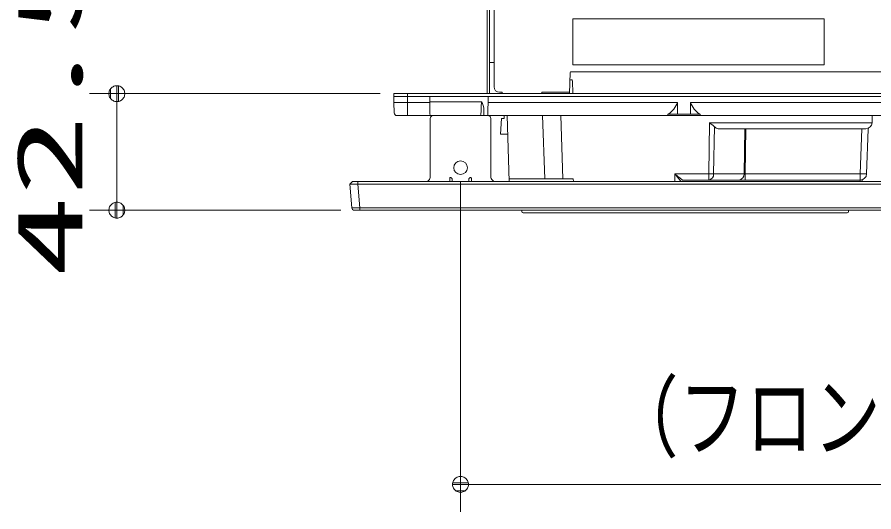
# Model space of a CAD drawing. Units: millimetres on the paper, with parts at other scales. Extents: x -305 to 305, y -152 to 152.
# Drawn here: x -36.22 to -4.97, y 76.22 to 94.26 of the extents above; entities that cross this region are included whole.
import ezdxf
from ezdxf.enums import TextEntityAlignment as Align

# ---------------------------------------------------------------- set-up
doc = ezdxf.new("R2010")
doc.units = ezdxf.units.MM
doc.linetypes.add('LONG_DASHED2', pattern=[13, 12, -1])
doc.layers.add('0-2_0', color=7, linetype='Continuous', lineweight=9)
doc.layers.add('0-3_S3', color=7, linetype='Continuous', lineweight=9)
doc.styles.add('ＭＳ ゴシック', font='')
doc.styles.get('ＭＳ ゴシック').set_extended_font_data('MS Gothic')

# ---------------------------------------------------------------- blocks, each defined once
blk = doc.blocks.new('_DOTSMALL')
at = {"layer": '0-2_0'}
for p, q in [((0.0746, 0.1), (-0.0746, 0.1)), ((0.1223, -0.0248), (-0.1223, -0.0248))]:
    blk.add_line(p, q, dxfattribs=at)
for points in [[(0.125, 0), (0.124, 0.0157), (0.1211, 0.0311), (0.1162, 0.046), (0.1095, 0.0602), (0.1011, 0.0735), (0.0911, 0.0856), (0.0797, 0.0963), (0.067, 0.1055), (0.0532, 0.1131), (0.0386, 0.1189), (0.0234, 0.1228), (0.0078, 0.1248), (-0.0078, 0.1248), (-0.0234, 0.1228), (-0.0386, 0.1189), (-0.0532, 0.1131), (-0.067, 0.1055), (-0.0797, 0.0963), (-0.0911, 0.0856), (-0.1011, 0.0735), (-0.1095, 0.0602), (-0.1162, 0.046), (-0.1211, 0.0311), (-0.124, 0.0157), (-0.125, 0), (0, 0)], [(-0.125, 0), (-0.124, -0.0157), (-0.1211, -0.0311), (-0.1162, -0.046), (-0.1095, -0.0602), (-0.1011, -0.0735), (-0.0911, -0.0856), (-0.0797, -0.0963), (-0.067, -0.1055), (-0.0532, -0.1131), (-0.0386, -0.1189), (-0.0234, -0.1228), (-0.0078, -0.1248), (0.0078, -0.1248), (0.0234, -0.1228), (0.0386, -0.1189), (0.0532, -0.1131), (0.067, -0.1055), (0.0797, -0.0963), (0.0911, -0.0856), (0.1011, -0.0735), (0.1095, -0.0602), (0.1162, -0.046), (0.1211, -0.0311), (0.124, -0.0157), (0.125, 0), (0, 0)]]:
    blk.add_lwpolyline(points, close=True, dxfattribs=at)

msp = doc.modelspace()

# ---------------------------------------------------------------- linework, layer by layer
at = {"layer": '0-3_S3'}
for p, q in [((-18.822, 91.718), (-18.822, 104.248)), ((-19.073, 91.468), (-19.073, 96.498)), ((-18.822, 92.608), (-18.982, 92.608)), ((-16.046, 92.239), (-16.072, 91.468)), ((-16.016, 92.268), (16.371, 92.268)), ((-16.026, 91.968), (-15.989, 91.968)), ((-15.959, 91.939), (-15.942, 91.468)), ((-22.979, 91.468), (-33.582, 91.468)), ((-32.582, 87.218), (-32.582, 91.468)), ((-22.482, 91.368), (23.749, 91.368)), ((-21.975, 91.468), (-21.975, 90.668)), ((-21.16, 91.368), (-21.16, 90.727)), ((-19.043, 90.668), (-19.031, 91.368)), ((-18.622, 91.518), (-18.522, 91.518)), ((-18.522, 91.518), (-18.522, 91.468)), ((-17.082, 91.518), (-16.071, 91.518)), ((-17.082, 91.468), (-17.082, 91.518)), ((-22.461, 90.765), (-22.475, 91.151)), ((-22.475, 91.151), (-21.16, 91.151)), ((-21.16, 91.172), (-19.283, 91.172)), ((19.597, 90.668), (-22.361, 90.668)), ((-21.149, 90.672), (-21.143, 90.668)), ((-19.191, 90.879), (-19.195, 90.668)), ((-18.458, 90.568), (-18.453, 90.668)), ((-18.264, 88.268), (-18.348, 90.668)), ((-17.051, 90.668), (-16.971, 88.367)), ((-16.391, 90.668), (-16.311, 88.367)), ((-12.469, 90.717), (-11.318, 90.717)), ((-5.022, 90.668), (-5.031, 90.41)), ((-21.15, 88.413), (-21.149, 90.568)), ((-18.936, 88.413), (-18.937, 90.568)), ((-18.554, 90.568), (-18.584, 89.99)), ((-18.554, 90.568), (-18.458, 90.568)), ((-10.784, 90.267), (-10.812, 88.54)), ((-5.261, 90.188), (-10.605, 90.188)), ((-9.7, 88.54), (-9.673, 90.188)), ((-9.635, 90.188), (-9.662, 88.54)), ((-5.461, 88.54), (-5.403, 90.188)), ((-5.174, 90.176), (-5.231, 88.54)), ((-18.584, 89.988), (-18.324, 89.988)), ((-12.231, 88.268), (-12.221, 88.54)), ((-12.221, 88.54), (-5.231, 88.54)), ((-10.988, 88.54), (-10.988, 88.318)), ((-9.662, 88.318), (-9.662, 88.54)), ((-5.461, 88.268), (-5.461, 88.54)), ((-23.989, 88.268), (-24.088, 88.173)), ((-24.088, 88.168), (-24.088, 88.173)), ((25.352, 88.173), (-24.088, 88.173)), ((-24.013, 87.31), (-24.088, 88.168)), ((-23.989, 88.268), (25.254, 88.268)), ((-23.789, 88.173), (-23.714, 87.31)), ((-23.788, 88.268), (-23.788, 88.173)), ((-21.18, 88.342), (-21.254, 88.268)), ((-20.439, 88.268), (-20.437, 88.383)), ((-20.349, 88.373), (-20.348, 88.268)), ((-20.045, 88.268), (-20.045, 76.219)), ((-19.739, 88.268), (-19.737, 88.371)), ((-19.65, 88.383), (-19.648, 88.268)), ((-18.833, 88.268), (-18.907, 88.342)), ((-18.267, 88.367), (-15.931, 88.367)), ((-15.931, 88.367), (-15.927, 88.268)), ((-11.951, 88.318), (-5.456, 88.318)), ((-5.398, 88.294), (-5.399, 88.268)), ((-24.413, 87.218), (-33.582, 87.218)), ((-24.013, 87.31), (25.277, 87.31)), ((25.177, 87.218), (-23.913, 87.218)), ((-23.714, 87.218), (-23.714, 87.31)), ((-17.81, 87.167), (-17.812, 87.218)), ((-5.886, 87.218), (-5.887, 87.167)), ((-5.937, 87.118), (-17.76, 87.118)), ((20.755, 77.219), (-20.045, 77.219))]:
    msp.add_line(p, q, dxfattribs=at)
at = {"layer": '0-3_S3', "linetype": 'LONG_DASHED2'}
for p, q in [((-15.943, 94.198), (-15.943, 92.518)), ((-15.943, 94.198), (-6.783, 94.198)), ((-6.783, 92.518), (-6.783, 94.198)), ((-15.943, 92.518), (-6.783, 92.518))]:
    msp.add_line(p, q, dxfattribs=at)
at = {"layer": '0-3_S3'}
for points in [[(-18.982, 91.468), (-18.982, 108.358), (-18.929, 108.358)], [(-22.475, 91.151), (-22.482, 91.368), (-22.479, 91.468)], [(-22.479, 91.468), (23.746, 91.468), (23.749, 91.368)], [(-19.035, 91.151), (-12.131, 91.151), (-12.128, 90.717)], [(-11.658, 90.717), (-11.655, 91.151), (12.869, 91.151)], [(-12.504, 90.668), (-12.504, 90.668), (-12.505, 90.668), (-12.505, 90.668), (-12.505, 90.669), (-12.505, 90.669), (-12.506, 90.669), (-12.506, 90.669), (-12.506, 90.669), (-12.506, 90.67), (-12.506, 90.67), (-12.506, 90.67), (-12.507, 90.671), (-12.507, 90.671), (-12.507, 90.671), (-12.507, 90.671), (-12.507, 90.672), (-12.507, 90.672), (-12.507, 90.672), (-12.507, 90.673), (-12.506, 90.673), (-12.506, 90.673), (-12.506, 90.674), (-12.506, 90.674), (-12.506, 90.674), (-12.506, 90.675), (-12.506, 90.675), (-12.506, 90.675), (-12.506, 90.675), (-12.506, 90.676), (-12.506, 90.676), (-12.506, 90.676), (-12.505, 90.677), (-12.505, 90.677), (-12.505, 90.677), (-12.505, 90.677), (-12.505, 90.678), (-12.505, 90.678), (-12.505, 90.678), (-12.504, 90.678)], [(-12.504, 90.678), (-12.504, 90.679), (-12.504, 90.679), (-12.504, 90.679), (-12.504, 90.68), (-12.504, 90.68), (-12.504, 90.68), (-12.503, 90.68), (-12.503, 90.681), (-12.503, 90.681), (-12.503, 90.681), (-12.503, 90.681), (-12.503, 90.682), (-12.502, 90.682), (-12.502, 90.682), (-12.502, 90.682), (-12.502, 90.683), (-12.502, 90.683), (-12.502, 90.683), (-12.501, 90.683), (-12.501, 90.684), (-12.501, 90.684), (-12.501, 90.684), (-12.501, 90.684), (-12.5, 90.685), (-12.5, 90.685), (-12.5, 90.685), (-12.5, 90.685), (-12.5, 90.686), (-12.5, 90.686), (-12.499, 90.686), (-12.499, 90.686), (-12.499, 90.687), (-12.499, 90.687), (-12.499, 90.687), (-12.498, 90.687), (-12.498, 90.688), (-12.498, 90.688), (-12.498, 90.688), (-12.498, 90.688)], [(-12.498, 90.688), (-12.497, 90.688), (-12.497, 90.689), (-12.497, 90.689), (-12.497, 90.689), (-12.497, 90.689), (-12.496, 90.69), (-12.496, 90.69), (-12.496, 90.69), (-12.496, 90.69), (-12.496, 90.691), (-12.495, 90.691), (-12.495, 90.691), (-12.495, 90.691), (-12.495, 90.691), (-12.495, 90.692), (-12.494, 90.692), (-12.494, 90.692), (-12.494, 90.692), (-12.494, 90.693), (-12.494, 90.693), (-12.493, 90.693), (-12.493, 90.693), (-12.493, 90.693), (-12.493, 90.694), (-12.492, 90.694), (-12.492, 90.694), (-12.492, 90.694), (-12.492, 90.695), (-12.492, 90.695), (-12.491, 90.695), (-12.491, 90.695), (-12.491, 90.695), (-12.491, 90.696), (-12.491, 90.696), (-12.49, 90.696), (-12.49, 90.696), (-12.49, 90.697), (-12.49, 90.697), (-12.489, 90.697)], [(-12.489, 90.697), (-12.489, 90.697), (-12.489, 90.697), (-12.489, 90.698), (-12.489, 90.698), (-12.488, 90.698), (-12.488, 90.698), (-12.488, 90.699), (-12.488, 90.699), (-12.487, 90.699), (-12.487, 90.699), (-12.487, 90.699), (-12.487, 90.7), (-12.487, 90.7), (-12.486, 90.7), (-12.486, 90.7), (-12.486, 90.7), (-12.486, 90.701), (-12.485, 90.701), (-12.485, 90.701), (-12.485, 90.701), (-12.485, 90.702), (-12.485, 90.702), (-12.484, 90.702), (-12.484, 90.702), (-12.484, 90.702), (-12.484, 90.703), (-12.483, 90.703), (-12.483, 90.703), (-12.483, 90.703), (-12.483, 90.703), (-12.483, 90.704), (-12.482, 90.704), (-12.482, 90.704), (-12.482, 90.704), (-12.482, 90.704), (-12.481, 90.705), (-12.481, 90.705), (-12.481, 90.705), (-12.481, 90.705)], [(-12.481, 90.705), (-12.481, 90.706), (-12.48, 90.706), (-12.48, 90.706), (-12.48, 90.706), (-12.48, 90.706), (-12.479, 90.707), (-12.479, 90.707), (-12.479, 90.707), (-12.479, 90.707), (-12.479, 90.707), (-12.478, 90.708), (-12.478, 90.708), (-12.478, 90.708), (-12.478, 90.708), (-12.477, 90.708), (-12.477, 90.709), (-12.477, 90.709), (-12.477, 90.709), (-12.477, 90.709), (-12.476, 90.71), (-12.476, 90.71), (-12.476, 90.71), (-12.476, 90.71), (-12.475, 90.71), (-12.475, 90.711), (-12.475, 90.711), (-12.475, 90.711), (-12.475, 90.711), (-12.474, 90.711), (-12.474, 90.712), (-12.474, 90.712), (-12.474, 90.712), (-12.473, 90.712), (-12.473, 90.712), (-12.473, 90.713), (-12.473, 90.713), (-12.472, 90.713), (-12.472, 90.713), (-12.472, 90.713)], [(-12.472, 90.713), (-12.472, 90.714), (-12.472, 90.714), (-12.471, 90.714), (-12.471, 90.714), (-12.471, 90.715), (-12.471, 90.715), (-12.47, 90.715), (-12.47, 90.715), (-12.47, 90.715), (-12.47, 90.716), (-12.47, 90.716), (-12.469, 90.716), (-12.469, 90.716), (-12.469, 90.716), (-12.469, 90.717), (-12.469, 90.717)], [(-12.147, 90.668), (-12.147, 90.668), (-12.147, 90.668), (-12.147, 90.668), (-12.147, 90.668), (-12.147, 90.668), (-12.148, 90.668), (-12.148, 90.668), (-12.148, 90.668), (-12.148, 90.668), (-12.148, 90.668), (-12.148, 90.668), (-12.148, 90.668), (-12.148, 90.668), (-12.149, 90.668), (-12.149, 90.668)], [(-12.142, 90.668), (-12.142, 90.668), (-12.142, 90.668), (-12.143, 90.668), (-12.143, 90.668), (-12.143, 90.668), (-12.143, 90.668), (-12.143, 90.668), (-12.143, 90.668), (-12.143, 90.668), (-12.143, 90.668), (-12.143, 90.668), (-12.144, 90.668), (-12.144, 90.668), (-12.144, 90.668), (-12.144, 90.668), (-12.144, 90.668), (-12.144, 90.668), (-12.144, 90.668), (-12.144, 90.668), (-12.145, 90.668), (-12.145, 90.668), (-12.145, 90.668), (-12.145, 90.668), (-12.145, 90.668), (-12.145, 90.668), (-12.145, 90.668), (-12.145, 90.668), (-12.146, 90.668), (-12.146, 90.668), (-12.146, 90.668), (-12.146, 90.668), (-12.146, 90.668), (-12.146, 90.668), (-12.146, 90.668), (-12.146, 90.668), (-12.146, 90.668), (-12.147, 90.668), (-12.147, 90.668), (-12.147, 90.668)], [(-12.137, 90.668), (-12.138, 90.668), (-12.138, 90.668), (-12.138, 90.668), (-12.138, 90.668), (-12.138, 90.668), (-12.138, 90.668), (-12.138, 90.668), (-12.138, 90.668), (-12.139, 90.668), (-12.139, 90.668), (-12.139, 90.668), (-12.139, 90.668), (-12.139, 90.668), (-12.139, 90.668), (-12.139, 90.668), (-12.139, 90.668), (-12.14, 90.668), (-12.14, 90.668), (-12.14, 90.668), (-12.14, 90.668), (-12.14, 90.668), (-12.14, 90.668), (-12.14, 90.668), (-12.14, 90.668), (-12.14, 90.668), (-12.141, 90.668), (-12.141, 90.668), (-12.141, 90.668), (-12.141, 90.668), (-12.141, 90.668), (-12.141, 90.668), (-12.141, 90.668), (-12.141, 90.668), (-12.142, 90.668), (-12.142, 90.668), (-12.142, 90.668), (-12.142, 90.668), (-12.142, 90.668), (-12.142, 90.668)], [(-12.133, 90.668), (-12.133, 90.668), (-12.133, 90.668), (-12.133, 90.668), (-12.133, 90.668), (-12.133, 90.668), (-12.134, 90.668), (-12.134, 90.668), (-12.134, 90.668), (-12.134, 90.668), (-12.134, 90.668), (-12.134, 90.668), (-12.134, 90.668), (-12.134, 90.668), (-12.135, 90.668), (-12.135, 90.668), (-12.135, 90.668), (-12.135, 90.668), (-12.135, 90.668), (-12.135, 90.668), (-12.135, 90.668), (-12.135, 90.668), (-12.135, 90.668), (-12.136, 90.668), (-12.136, 90.668), (-12.136, 90.668), (-12.136, 90.668), (-12.136, 90.668), (-12.136, 90.668), (-12.136, 90.668), (-12.136, 90.668), (-12.137, 90.668), (-12.137, 90.668), (-12.137, 90.668), (-12.137, 90.668), (-12.137, 90.668), (-12.137, 90.668), (-12.137, 90.668), (-12.137, 90.668), (-12.137, 90.668)], [(-12.128, 90.668), (-12.128, 90.668), (-12.128, 90.668), (-12.129, 90.668), (-12.129, 90.668), (-12.129, 90.668), (-12.129, 90.668), (-12.129, 90.668), (-12.129, 90.668), (-12.129, 90.668), (-12.129, 90.668), (-12.129, 90.668), (-12.13, 90.668), (-12.13, 90.668), (-12.13, 90.668), (-12.13, 90.668), (-12.13, 90.668), (-12.13, 90.668), (-12.13, 90.668), (-12.13, 90.668), (-12.131, 90.668), (-12.131, 90.668), (-12.131, 90.668), (-12.131, 90.668), (-12.131, 90.668), (-12.131, 90.668), (-12.131, 90.668), (-12.131, 90.668), (-12.132, 90.668), (-12.132, 90.668), (-12.132, 90.668), (-12.132, 90.668), (-12.132, 90.668), (-12.132, 90.668), (-12.132, 90.668), (-12.132, 90.668), (-12.132, 90.668), (-12.133, 90.668), (-12.133, 90.668), (-12.133, 90.668)], [(-11.656, 90.668), (-11.657, 90.668), (-11.657, 90.668), (-11.657, 90.668), (-11.657, 90.668), (-11.657, 90.668), (-11.657, 90.668), (-11.657, 90.668), (-11.657, 90.668), (-11.658, 90.668), (-11.658, 90.668), (-11.658, 90.668), (-11.658, 90.668), (-11.658, 90.668), (-11.658, 90.668)], [(-11.652, 90.668), (-11.652, 90.668), (-11.652, 90.668), (-11.652, 90.668), (-11.652, 90.668), (-11.652, 90.668), (-11.653, 90.668), (-11.653, 90.668), (-11.653, 90.668), (-11.653, 90.668), (-11.653, 90.668), (-11.653, 90.668), (-11.653, 90.668), (-11.653, 90.668), (-11.653, 90.668), (-11.654, 90.668), (-11.654, 90.668), (-11.654, 90.668), (-11.654, 90.668), (-11.654, 90.668), (-11.654, 90.668), (-11.654, 90.668), (-11.654, 90.668), (-11.655, 90.668), (-11.655, 90.668), (-11.655, 90.668), (-11.655, 90.668), (-11.655, 90.668), (-11.655, 90.668), (-11.655, 90.668), (-11.655, 90.668), (-11.656, 90.668), (-11.656, 90.668), (-11.656, 90.668), (-11.656, 90.668), (-11.656, 90.668), (-11.656, 90.668), (-11.656, 90.668), (-11.656, 90.668), (-11.656, 90.668)], [(-11.647, 90.668), (-11.647, 90.668), (-11.647, 90.668), (-11.647, 90.668), (-11.648, 90.668), (-11.648, 90.668), (-11.648, 90.668), (-11.648, 90.668), (-11.648, 90.668), (-11.648, 90.668), (-11.648, 90.668), (-11.648, 90.668), (-11.649, 90.668), (-11.649, 90.668), (-11.649, 90.668), (-11.649, 90.668), (-11.649, 90.668), (-11.649, 90.668), (-11.649, 90.668), (-11.649, 90.668), (-11.65, 90.668), (-11.65, 90.668), (-11.65, 90.668), (-11.65, 90.668), (-11.65, 90.668), (-11.65, 90.668), (-11.65, 90.668), (-11.65, 90.668), (-11.65, 90.668), (-11.651, 90.668), (-11.651, 90.668), (-11.651, 90.668), (-11.651, 90.668), (-11.651, 90.668), (-11.651, 90.668), (-11.651, 90.668), (-11.651, 90.668), (-11.652, 90.668), (-11.652, 90.668), (-11.652, 90.668)], [(-11.642, 90.668), (-11.643, 90.668), (-11.643, 90.668), (-11.643, 90.668), (-11.643, 90.668), (-11.643, 90.668), (-11.643, 90.668), (-11.643, 90.668), (-11.643, 90.668), (-11.644, 90.668), (-11.644, 90.668), (-11.644, 90.668), (-11.644, 90.668), (-11.644, 90.668), (-11.644, 90.668), (-11.644, 90.668), (-11.644, 90.668), (-11.644, 90.668), (-11.645, 90.668), (-11.645, 90.668), (-11.645, 90.668), (-11.645, 90.668), (-11.645, 90.668), (-11.645, 90.668), (-11.645, 90.668), (-11.645, 90.668), (-11.646, 90.668), (-11.646, 90.668), (-11.646, 90.668), (-11.646, 90.668), (-11.646, 90.668), (-11.646, 90.668), (-11.646, 90.668), (-11.646, 90.668), (-11.647, 90.668), (-11.647, 90.668), (-11.647, 90.668), (-11.647, 90.668), (-11.647, 90.668), (-11.647, 90.668)], [(-11.638, 90.668), (-11.638, 90.668), (-11.638, 90.668), (-11.638, 90.668), (-11.638, 90.668), (-11.638, 90.668), (-11.639, 90.668), (-11.639, 90.668), (-11.639, 90.668), (-11.639, 90.668), (-11.639, 90.668), (-11.639, 90.668), (-11.639, 90.668), (-11.639, 90.668), (-11.639, 90.668), (-11.64, 90.668), (-11.64, 90.668), (-11.64, 90.668), (-11.64, 90.668), (-11.64, 90.668), (-11.64, 90.668), (-11.64, 90.668), (-11.64, 90.668), (-11.641, 90.668), (-11.641, 90.668), (-11.641, 90.668), (-11.641, 90.668), (-11.641, 90.668), (-11.641, 90.668), (-11.641, 90.668), (-11.641, 90.668), (-11.642, 90.668), (-11.642, 90.668), (-11.642, 90.668), (-11.642, 90.668), (-11.642, 90.668), (-11.642, 90.668), (-11.642, 90.668), (-11.642, 90.668), (-11.642, 90.668)], [(-11.318, 90.717), (-11.317, 90.716), (-11.317, 90.716), (-11.317, 90.716), (-11.317, 90.716), (-11.316, 90.716), (-11.316, 90.715), (-11.316, 90.715), (-11.316, 90.715), (-11.316, 90.715), (-11.315, 90.714), (-11.315, 90.714), (-11.315, 90.714), (-11.315, 90.714), (-11.314, 90.714), (-11.314, 90.713), (-11.314, 90.713), (-11.314, 90.713), (-11.314, 90.713), (-11.313, 90.713), (-11.313, 90.712), (-11.313, 90.712), (-11.313, 90.712), (-11.312, 90.712), (-11.312, 90.712), (-11.312, 90.711), (-11.312, 90.711), (-11.312, 90.711), (-11.311, 90.711), (-11.311, 90.711), (-11.311, 90.71), (-11.311, 90.71), (-11.31, 90.71), (-11.31, 90.71), (-11.31, 90.709), (-11.31, 90.709), (-11.309, 90.709), (-11.309, 90.709), (-11.309, 90.709), (-11.309, 90.708)], [(-11.309, 90.708), (-11.309, 90.708), (-11.308, 90.708), (-11.308, 90.708), (-11.308, 90.708), (-11.308, 90.707), (-11.307, 90.707), (-11.307, 90.707), (-11.307, 90.707), (-11.307, 90.707), (-11.307, 90.706), (-11.306, 90.706), (-11.306, 90.706), (-11.306, 90.706), (-11.306, 90.706), (-11.305, 90.705), (-11.305, 90.705), (-11.305, 90.705), (-11.305, 90.705), (-11.305, 90.704), (-11.304, 90.704), (-11.304, 90.704), (-11.304, 90.704), (-11.304, 90.704), (-11.303, 90.703), (-11.303, 90.703), (-11.303, 90.703), (-11.303, 90.703), (-11.303, 90.703), (-11.302, 90.702), (-11.302, 90.702), (-11.302, 90.702), (-11.302, 90.702), (-11.301, 90.701), (-11.301, 90.701), (-11.301, 90.701), (-11.301, 90.701), (-11.301, 90.701), (-11.3, 90.7), (-11.3, 90.7)], [(-11.3, 90.7), (-11.3, 90.7), (-11.3, 90.7), (-11.299, 90.7), (-11.299, 90.699), (-11.299, 90.699), (-11.299, 90.699), (-11.299, 90.699), (-11.298, 90.698), (-11.298, 90.698), (-11.298, 90.698), (-11.298, 90.698), (-11.297, 90.698), (-11.297, 90.697), (-11.297, 90.697), (-11.297, 90.697), (-11.297, 90.697), (-11.296, 90.697), (-11.296, 90.696), (-11.296, 90.696), (-11.296, 90.696), (-11.296, 90.696), (-11.295, 90.695), (-11.295, 90.695), (-11.295, 90.695), (-11.295, 90.695), (-11.294, 90.695), (-11.294, 90.694), (-11.294, 90.694), (-11.294, 90.694), (-11.294, 90.694), (-11.293, 90.693), (-11.293, 90.693), (-11.293, 90.693), (-11.293, 90.693), (-11.293, 90.693), (-11.292, 90.692), (-11.292, 90.692), (-11.292, 90.692), (-11.292, 90.692)], [(-11.292, 90.692), (-11.292, 90.691), (-11.291, 90.691), (-11.291, 90.691), (-11.291, 90.691), (-11.291, 90.691), (-11.29, 90.69), (-11.29, 90.69), (-11.29, 90.69), (-11.29, 90.69), (-11.29, 90.689), (-11.289, 90.689), (-11.289, 90.689), (-11.289, 90.689), (-11.289, 90.688), (-11.289, 90.688), (-11.288, 90.688), (-11.288, 90.688), (-11.288, 90.688), (-11.288, 90.687), (-11.288, 90.687), (-11.287, 90.687), (-11.287, 90.687), (-11.287, 90.686), (-11.287, 90.686), (-11.287, 90.686), (-11.287, 90.686), (-11.286, 90.685), (-11.286, 90.685), (-11.286, 90.685), (-11.286, 90.685), (-11.286, 90.684), (-11.285, 90.684), (-11.285, 90.684), (-11.285, 90.684), (-11.285, 90.683), (-11.285, 90.683), (-11.285, 90.683), (-11.284, 90.683), (-11.284, 90.682)], [(-11.284, 90.682), (-11.284, 90.682), (-11.284, 90.682), (-11.284, 90.682), (-11.284, 90.681), (-11.283, 90.681), (-11.283, 90.681), (-11.283, 90.681), (-11.283, 90.68), (-11.283, 90.68), (-11.283, 90.68), (-11.282, 90.68), (-11.282, 90.679), (-11.282, 90.679), (-11.282, 90.679), (-11.282, 90.678), (-11.282, 90.678), (-11.282, 90.678), (-11.281, 90.678), (-11.281, 90.677), (-11.281, 90.677), (-11.281, 90.677), (-11.281, 90.677), (-11.281, 90.676), (-11.281, 90.676), (-11.281, 90.676), (-11.28, 90.675), (-11.28, 90.675), (-11.28, 90.675), (-11.28, 90.675), (-11.28, 90.674), (-11.28, 90.674), (-11.28, 90.674), (-11.28, 90.673), (-11.28, 90.673), (-11.28, 90.673), (-11.28, 90.672), (-11.28, 90.672), (-11.28, 90.672), (-11.28, 90.671)], [(-11.28, 90.671), (-11.28, 90.671), (-11.28, 90.671), (-11.28, 90.671), (-11.28, 90.67), (-11.28, 90.67), (-11.28, 90.67), (-11.28, 90.669), (-11.28, 90.669), (-11.281, 90.669), (-11.281, 90.669), (-11.281, 90.669), (-11.281, 90.668), (-11.282, 90.668), (-11.282, 90.668), (-11.282, 90.668), (-11.282, 90.668)], [(-10.988, 88.54), (-10.958, 90.41), (-5.031, 90.41)]]:
    msp.add_lwpolyline(points, dxfattribs=at)
msp.add_circle((-20.043, 88.769), 0.25, dxfattribs=at)
for centre, radius, start, end in [((-16.016, 92.238), 0.03, 90, 178), ((-16.026, 91.938), 0.03, 90, 178), ((-15.989, 91.938), 0.03, 2, 90), ((-18.622, 91.718), 0.2, 180.0005, 269.9995), ((-18.622, 91.718), 0.2, 180.0002, 269.9998), ((-19.691, 90.885), 0.5, 359.2909, 34.9783), ((-12.977, 91.46), 0.9, 304.3991, 339.9343), ((-10.81, 91.46), 0.9, 200.0657, 235.6411), ((-22.361, 90.768), 0.1, 182, 270), ((-5.261, 90.418), 0.23, 270, 358), ((-5.124, 90.174), 0.05, 119.2805, 178), ((-11.018, 88.523), 0.206, 278.2346, 4.918), ((-9.906, 88.523), 0.206, 278.2346, 4.918), ((-5.461, 88.548), 0.23, 270, 358), ((-20.407, 88.383), 0.03, 46.6776, 179), ((-20.043, 88.768), 0.5, 226.6776, 232.2379), ((-20.056, 88.756), 0.5, 309.7618, 315.3221), ((-20.043, 88.768), 0.5, 310.5106, 310.5199), ((-19.68, 88.383), 0.03, 1, 133.3224), ((-5.348, 88.292), 0.05, 113.7733, 178), ((-23.913, 87.318), 0.1, 185, 270), ((-17.76, 87.168), 0.05, 182, 270), ((-5.937, 87.168), 0.05, 270, 358)]:
    msp.add_arc(centre, radius, start, end, dxfattribs=at)
for centre, major_axis, ratio, start_param, end_param in [((-19.302, 91.172), (0.01, 0.5), 0.038405, 3.186188, 4.712389), ((-21.148, 91.168), (0, 0.5), 0.052408, 2.653162, 3.141593), ((-21.049, 90.568), (0.0925, 0.0383), 0.999139, 1.177945, 2.748747), ((-19.037, 90.568), (0.0925, -0.0383), 0.999139, 0.392905, 1.963698), ((-10.958, 90.418), (0.275, -0.23), 0.017175, 4.725608, 5.598018), ((-10.592, 90.418), (0.199, 0.133), 0.942819, 3.433573, 4.099387), ((-12.221, 88.548), (0.27, -0.23), 0.017229, 4.725913, 6.283185), ((-12.221, 88.548), (-0.22, 0.278), 0.014047, 1.592432, 3.141593), ((-21.251, 88.413), (0.0998, 0.0069), 0.999236, 5.429266, 6.214212), ((-18.836, 88.413), (0.0998, -0.0069), 0.999236, 3.201686, 3.996522)]:
    msp.add_ellipse(centre, major_axis=major_axis, ratio=ratio, start_param=start_param, end_param=end_param, dxfattribs=at)

# ---------------------------------------------------------------- block references
at = {"layer": '0-3_S3', "xscale": 2.32, "yscale": 2.32}
for p, rotation in [((-32.582, 91.468), 90), ((-32.582, 87.218), 270), ((-20.045, 77.219), 180)]:
    msp.add_blockref('_DOTSMALL', p, dxfattribs=dict(at, rotation=rotation))

# ---------------------------------------------------------------- texts
at = {"layer": '0-3_S3', "style": 'ＭＳ ゴシック', "width": 1.8}
msp.add_text('42.5', height=2.405, rotation=90, dxfattribs=at).set_placement((-33.119, 84.789), align=Align.BOTTOM_LEFT)
at = {"layer": '0-3_S3', "style": 'ＭＳ ゴシック', "width": 0.75}
msp.add_text('（フロントパネル取付用）', height=2.405, dxfattribs=at).set_placement((-14.556, 77.756), align=Align.BOTTOM_LEFT)

doc.saveas('drawing.dxf')
